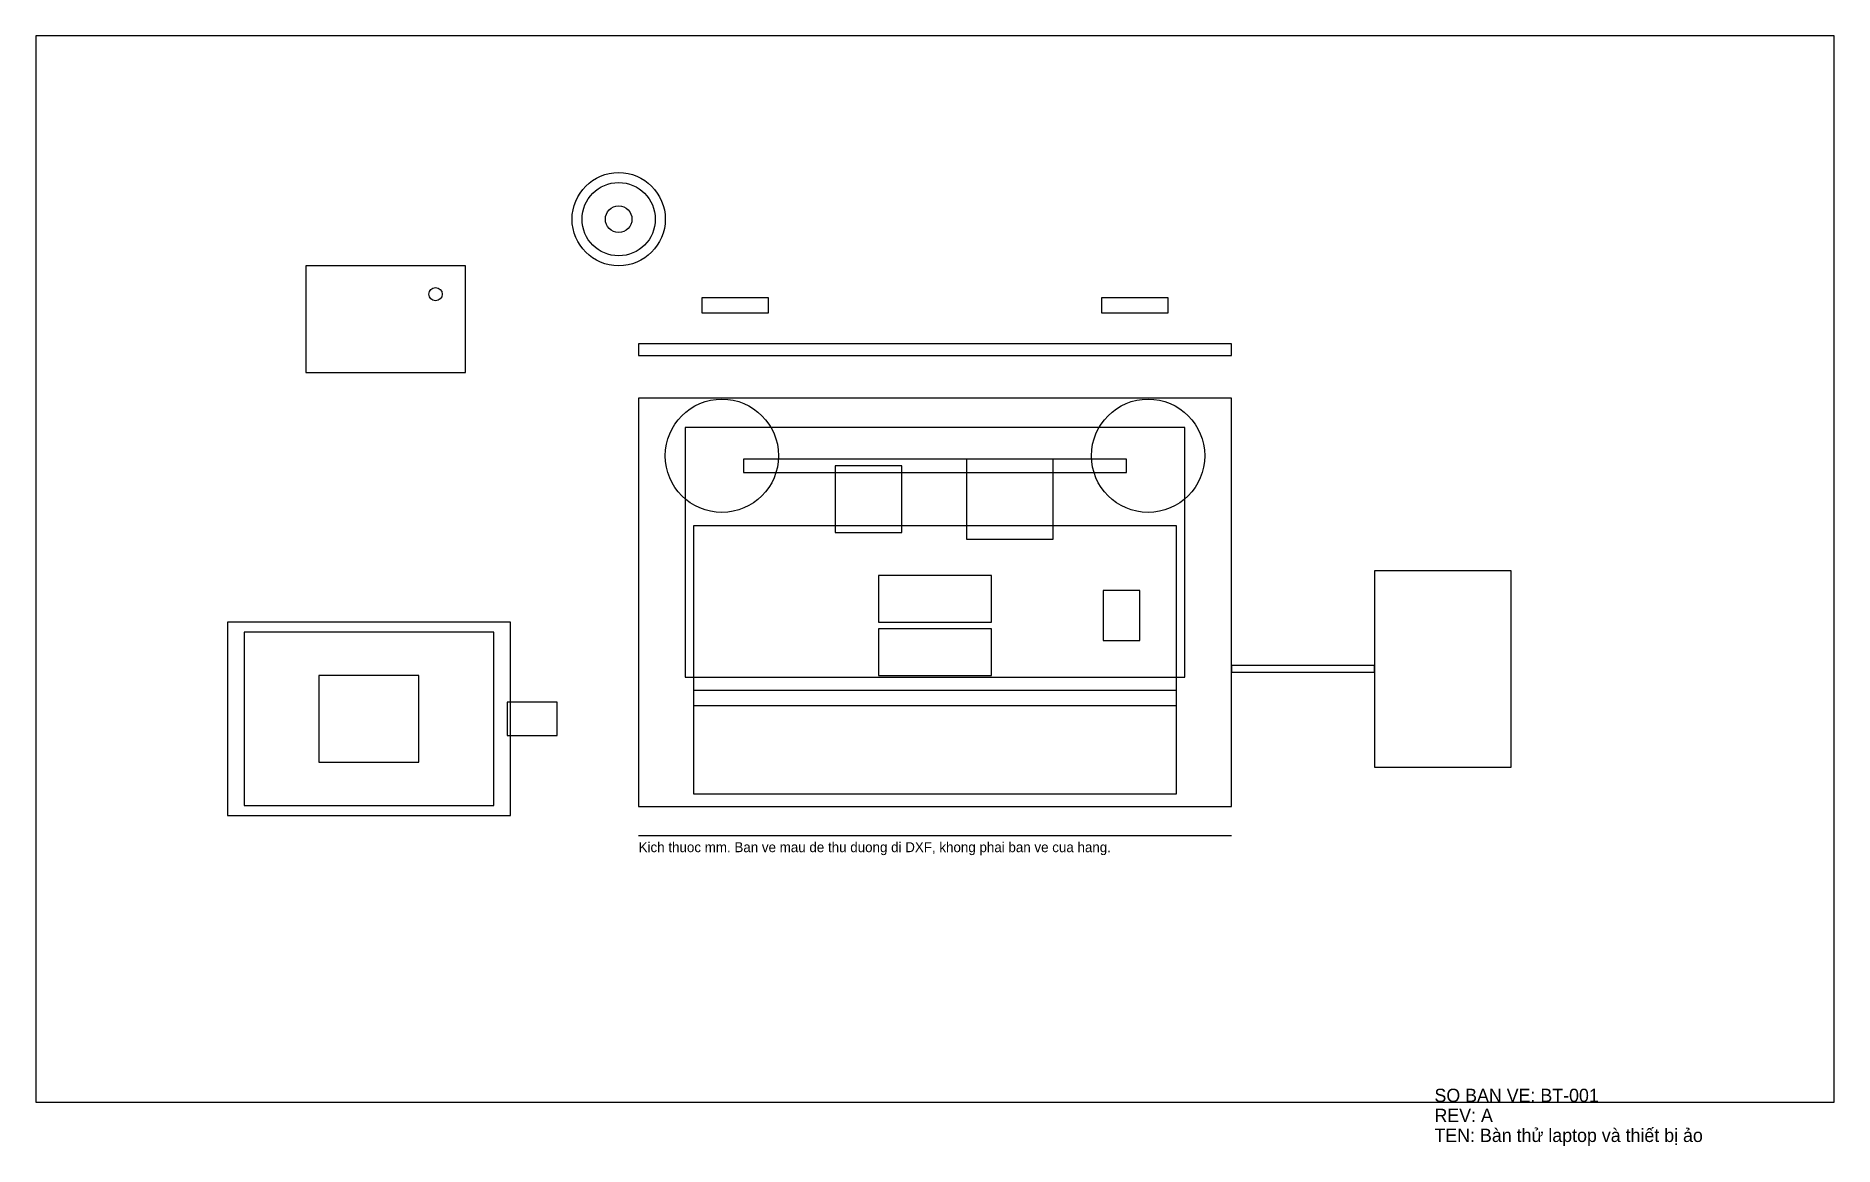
# Model space of a CAD drawing. Header units: millimetres. Extents: x -540 to 540, y -326 to 340.
import ezdxf

# ---------------------------------------------------------------- set-up
doc = ezdxf.new("R2010")
doc.units = ezdxf.units.MM

msp = doc.modelspace()

# ---------------------------------------------------------------- linework, layer by layer
at = {"layer": 'KHUNG-NEN'}
msp.add_lwpolyline([(-540, -300), (540, -300), (540, 340), (-540, 340)], close=True, dxfattribs=at)
at = {"layer": 'KHUNG-TRONG'}
for points in [[(-150, -45), (150, -45), (150, 105), (-150, 105)], [(-115, 78), (115, 78), (115, 86), (-115, 86)], [(-415, -122), (-265, -122), (-265, -18), (-415, -18)], [(178, -42), (264, -42), (264, -38), (178, -38)]]:
    msp.add_lwpolyline(points, close=True, dxfattribs=at)
for centre, radius in [((-190, 230), 28), ((-190, 230, 223), 22), ((-190, 230), 8)]:
    msp.add_circle(centre, radius, dxfattribs=at)
at = {"layer": 'KHUNG-VO'}
for points in [[(-178, 148.1), (178, 148.1), (178, 155.1), (-178, 155.1)], [(-178, -122.5), (178, -122.5), (178, 122.5), (-178, 122.5)], [(-145, -62), (145, -62), (145, 46), (-145, 46)]]:
    msp.add_lwpolyline(points, close=True, dxfattribs=at)
at = {"layer": 'KICH-THUOC'}
msp.add_line((-178, -140), (178, -140), dxfattribs=at)
at = {"layer": 'VUNG-CPU'}
msp.add_lwpolyline([(-60, 42), (-20, 42), (-20, 82), (-60, 82)], close=True, dxfattribs=at)
at = {"layer": 'VUNG-DEN_THAP', "color": 3}
msp.add_circle((-190, 230, 129), 22, dxfattribs=at)
at = {"layer": 'VUNG-DEN_THAP', "color": 2}
msp.add_circle((-190, 230, 161), 22, dxfattribs=at)
at = {"layer": 'VUNG-DEN_THAP', "color": 1}
msp.add_circle((-190, 230, 193), 22, dxfattribs=at)
at = {"layer": 'VUNG-DONG_CO'}
for points in [[(-425, -128), (-255, -128), (-255, -12), (-425, -12)], [(-370, -96), (-310, -96), (-310, -44), (-370, -44)], [(-257, -80), (-227, -80), (-227, -60), (-257, -60)]]:
    msp.add_lwpolyline(points, close=True, dxfattribs=at)
at = {"layer": 'VUNG-GATEWAY'}
msp.add_lwpolyline([(-378, 138), (-282, 138), (-282, 202), (-378, 202)], close=True, dxfattribs=at)
msp.add_circle((-300, 185, 52), 4, dxfattribs=at)
at = {"layer": 'VUNG-GPU'}
msp.add_lwpolyline([(19, 38), (71, 38), (71, 86), (19, 86)], close=True, dxfattribs=at)
at = {"layer": 'VUNG-O_DIA'}
msp.add_lwpolyline([(264, -99), (346, -99), (346, 19), (264, 19)], close=True, dxfattribs=at)
at = {"layer": 'VUNG-PIN'}
msp.add_lwpolyline([(-145, -115), (145, -115), (145, -53), (-145, -53)], close=True, dxfattribs=at)
at = {"layer": 'VUNG-QUAT'}
for centre in [(-128, 88, 5), (128, 88, 5)]:
    msp.add_circle(centre, 34, dxfattribs=at)
at = {"layer": 'VUNG-RAM'}
for points in [[(-34, -12), (34, -12), (34, 16), (-34, 16)], [(-34, -44), (34, -44), (34, -16), (-34, -16)]]:
    msp.add_lwpolyline(points, close=True, dxfattribs=at)
at = {"layer": 'VUNG-WIFI'}
for points in [[(-140, 173.7), (-100, 173.7), (-100, 182.7), (-140, 182.7)], [(100, 173.7), (140, 173.7), (140, 182.7), (100, 182.7)], [(101, -23), (123, -23), (123, 7), (101, 7)]]:
    msp.add_lwpolyline(points, close=True, dxfattribs=at)

# ---------------------------------------------------------------- texts
at = {"layer": 'GHI-CHU'}
msp.add_text('Kich thuoc mm. Ban ve mau de thu duong di DXF, khong phai ban ve cua hang.', height=6, dxfattribs=at).set_placement((-178, -150))
at = {"layer": 'KHUNG-TEN'}
for s, p in [('SO BAN VE: BT-001', (300, -300)), ('REV: A', (300, -312)), ('TEN: Bàn thử laptop và thiết bị ảo', (300, -324))]:
    msp.add_text(s, height=8, dxfattribs=at).set_placement(p)

doc.saveas('drawing.dxf')
